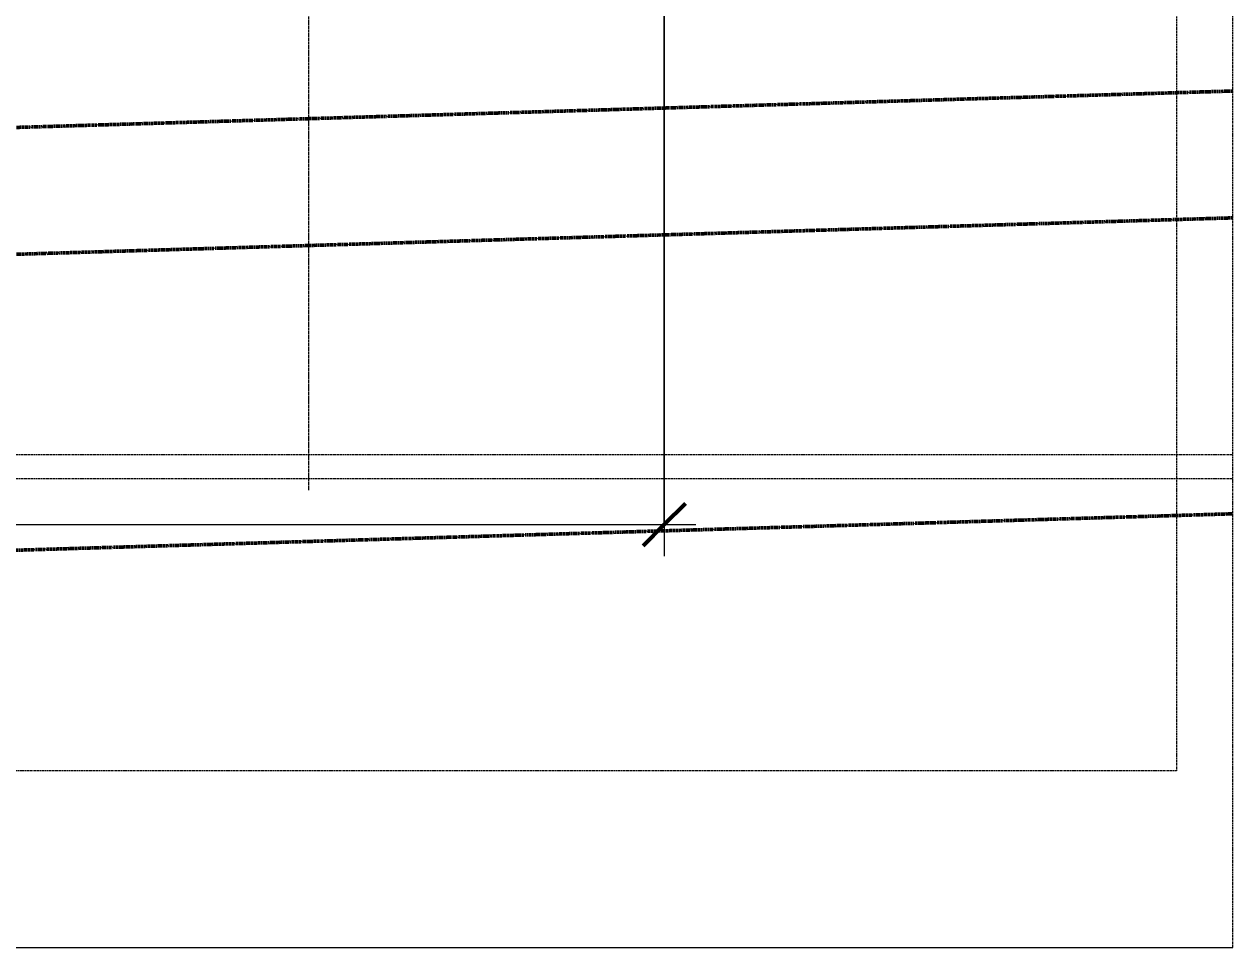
# Model space of a CAD drawing. Header units: inches. Extents: x -4217 to -1814, y 9706 to 12425.
# Drawn here: x -2254.1 to -1910.9, y 9706.2 to 9968.5 of the extents above; entities that cross this region are included whole.
import ezdxf

# ---------------------------------------------------------------- set-up
doc = ezdxf.new("R2010")
doc.units = ezdxf.units.IN
doc.header["$MEASUREMENT"] = 0
for name, pattern in [('Aligning Line 1_8_', [0.25, 0.125, -0.125]), ('Double Dash 3_8_', [1, 0.375, -0.125, 0.125, -0.125, 0.125, -0.125]), ('Grid Line 1_2_', [0.875, 0.5, -0.125, 0.125, -0.125])]:
    doc.linetypes.add(name, pattern=pattern)
for name, color, linetype, lineweight in [('A-ANNO-DIMS', 211, 'Continuous', 9), ('A-ANNO-DIMS-96', 211, 'Continuous', 9), ('C-PROP-LINE-1', 10, 'Double Dash 3_8_', 50), ('G-ANNO-SYMB', 111, 'Aligning Line 1_8_', 9), ('G-ANNO-SYMB-1', 147, 'Aligning Line 1_8_', 9), ('S-GRID-1', 1, 'Grid Line 1_2_', 9)]:
    doc.layers.add(name, color=color, linetype=linetype, lineweight=lineweight)
doc.styles.add('Century Gothic', font='ufonts.com_century-gothic.ttf', dxfattribs={"height": 9})
doc.dimstyles.new('OD__1_8__Tol__', dxfattribs={"dimscale": 12, "dimtxt": 9.397514, "dimasz": 1, "dimexe": 0.75, "dimexo": 0.5, "dimgap": 0.125, "dimtad": 1, "dimdec": 3, "dimrnd": 0.125, "dimzin": 3, "dimdsep": 46, "dimlunit": 4, "dimtxsty": 'Century Gothic', "dimblk1": 'OBLIQUE', "dimblk2": 'OBLIQUE', "dimsah": 1, "dimcen": 0.09, "dimdle": 0.75, "dimazin": 0, "dimtfac": 1, "dimtdec": 4, "dimtix": 1, "dimtmove": 0, "dimatfit": 3, "dimfxl": 1, "dimtvp": 1, "dimtfill": 1, "dimfrac": 2, "dimtolj": 1, "dimtzin": 0, "dimarcsym": 2})

# ---------------------------------------------------------------- blocks, each defined once
blk = doc.blocks.new('DIMBLOCK33-FLOOR PLAN - 3RD FLOOR')
at = {"layer": 'A-ANNO-DIMS-96'}
for p, q in [((-2935.52, 9982.44), (-2935.52, 9817.41)), ((-2935.52, 9826.41), (-2935.52, 9982.44)), ((-2072.36, 9978.63), (-2072.36, 9817.41)), ((-2072.36, 9826.41), (-2072.36, 9978.63)), ((-2935.52, 9826.41), (-2063.36, 9826.41))]:
    blk.add_line(p, q, dxfattribs=at)
at = {"layer": 'A-ANNO-DIMS-96', "lineweight": 50}
for p, q in [((-2935.52, 9826.41), (-2929.52, 9832.41)), ((-2072.36, 9826.41), (-2066.36, 9832.41)), ((-2935.52, 9826.41), (-2941.52, 9820.41)), ((-2072.36, 9826.41), (-2078.36, 9820.41))]:
    blk.add_line(p, q, dxfattribs=at)
at = {"layer": 'A-ANNO-DIMS-96', "color": 0, "insert": (-2538.18, 9839.44), "char_height": 9, "width": 82.1611, "attachment_point": 1, "line_spacing_factor": 0.984502, "style": 'Century Gothic', "bg_fill": 3, "box_fill_scale": 1.25, "bg_fill_color": 256, "bg_fill_true_color": 13158600, "bg_fill_transparency": 0}
blk.add_mtext('71\' - 11 1/8"', dxfattribs=at)
blk = doc.blocks.new('_Oblique')
at = {"color": 0, "linetype": 'ByBlock', "lineweight": -2}
blk.add_line((-0.5, -0.5), (0.5, 0.5), dxfattribs=at)

msp = doc.modelspace()

# ---------------------------------------------------------------- linework, layer by layer
at = {"layer": 'G-ANNO-SYMB'}
for p, q in [((-1910.90801, 9839.38186), (-4027.08301, 9839.38186)), ((-1910.90801, 9706.24032), (-4072.01201, 9706.24032))]:
    msp.add_line(p, q, dxfattribs=at)
at = {"layer": 'G-ANNO-SYMB-1'}
for p, q in [((-1926.94838, 12280.05907), (-1926.94838, 9756.52836)), ((-1910.95638, 12280.11485), (-1910.95638, 9706.24032)), ((-1926.94838, 9756.52836), (-4071.96446, 9756.52836)), ((-1910.90801, 9706.24032), (-4072.01201, 9706.24032)), ((-1910.95638, 9706.24032), (-4071.96446, 9706.24032))]:
    msp.add_line(p, q, dxfattribs=at)

# ---------------------------------------------------------------- next in the draw order: dimensions: what is measured, and where the dimension line sits
at = {"layer": 'A-ANNO-DIMS'}
dim = msp.add_linear_dim(base=(-2072.3612366797, 9826.4063176174), p1=(-2935.5237366793, 9988.4393961105), p2=(-2072.3612366797, 9984.6268961105), dimstyle='OD__1_8__Tol__', override={"dimpost": '<>', "dimfxl": 863.17092}, dxfattribs=at)
dim.commit()
dim.dimension.update_dxf_attribs({"geometry": 'DIMBLOCK33-FLOOR PLAN - 3RD FLOOR', "text_midpoint": (-2503.9424866795, 9833.1313346513)})

# ---------------------------------------------------------------- next in the draw order: linework, layer by layer
at = {"layer": 'C-PROP-LINE-1'}
for p, q in [((-3867.12227, 9890.97905), (-1910.90801, 9949.54267)), ((-3927.0955, 9853.16749), (-1910.90801, 9913.52654)), ((-3987.00617, 9767.3363), (-1910.90801, 9829.48891))]:
    msp.add_line(p, q, dxfattribs=at)
at = {"layer": 'G-ANNO-SYMB-1'}
msp.add_line((-1910.90801, 9846.2766), (-4009.5295, 9846.2766), dxfattribs=at)
at = {"layer": 'S-GRID-1'}
msp.add_line((-2173.32374, 9836.17969), (-2173.32374, 12376.79045), dxfattribs=at)

doc.saveas('drawing.dxf')
